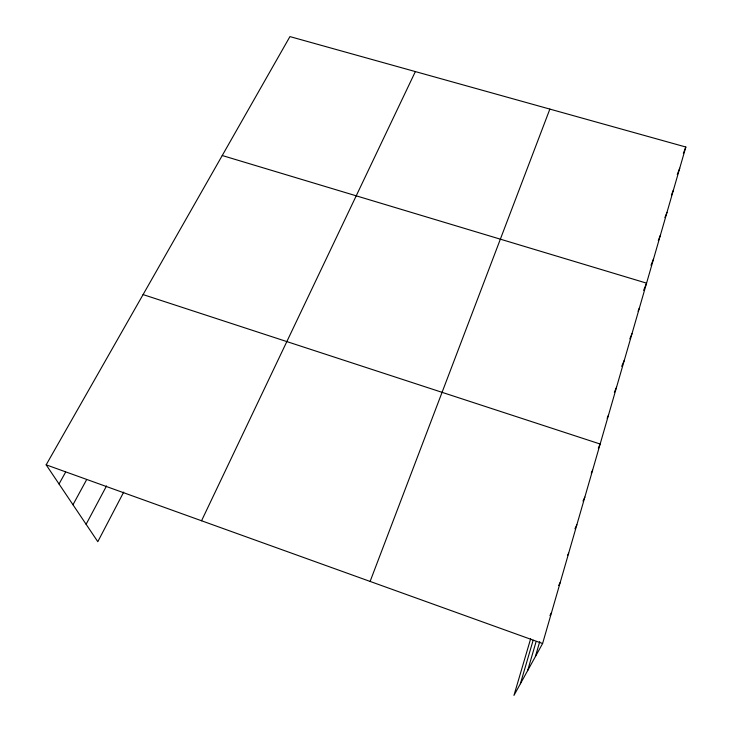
<?xml version="1.0" encoding="UTF-8"?>
<svg xmlns="http://www.w3.org/2000/svg" width="732" height="732" viewBox="0 0 732 732"><rect width="100%" height="100%" fill="white"/><g stroke="black" fill="none" stroke-linecap="round" stroke-linejoin="round"><path stroke-width="1.1" d="M530.654 638.752L513.956 695.4L542.604 643.519L685.838 147.022L289.936 36.6L46.162 464.838L97.804 541.689L123.708 492.096M535.403 656.567L539.731 641.625M527.635 670.622L535.998 641.973M520.379 683.77L533.161 640.198M370.108 581.437L549.86 109.095M683.368 153.363L685.838 147.022M677.265 174.481L679.717 168.232M671.409 195.133L673.431 190.009M664.894 217.614L666.989 212.362M658.288 240.471L660.365 235.32M650.995 265.231L653.557 258.908M643.611 290.366L646.566 283.147L222.244 155.523M638.066 311.228L639.375 308.071M629.831 338.825L631.981 333.71M621.706 366.339L624.369 360.089M614.358 392.279L616.536 387.246M607.121 418.274L608.466 415.209M598.309 448.149L600.158 444.022L143.079 294.584M591.246 473.174L592.6 470.209M582.974 501.1L584.841 497.11M201.547 520.763L415.364 71.58M574.94 528.788L576.862 524.762M567.666 555.213L568.663 553.191M558.681 585.481L560.227 582.434M549.942 615.566L551.544 612.538M86.111 524.286L106.533 485.938M72.98 504.741L86.394 480.091M59.027 483.971L65.587 472.204M46.162 464.838L542.604 643.519"/></g></svg>
